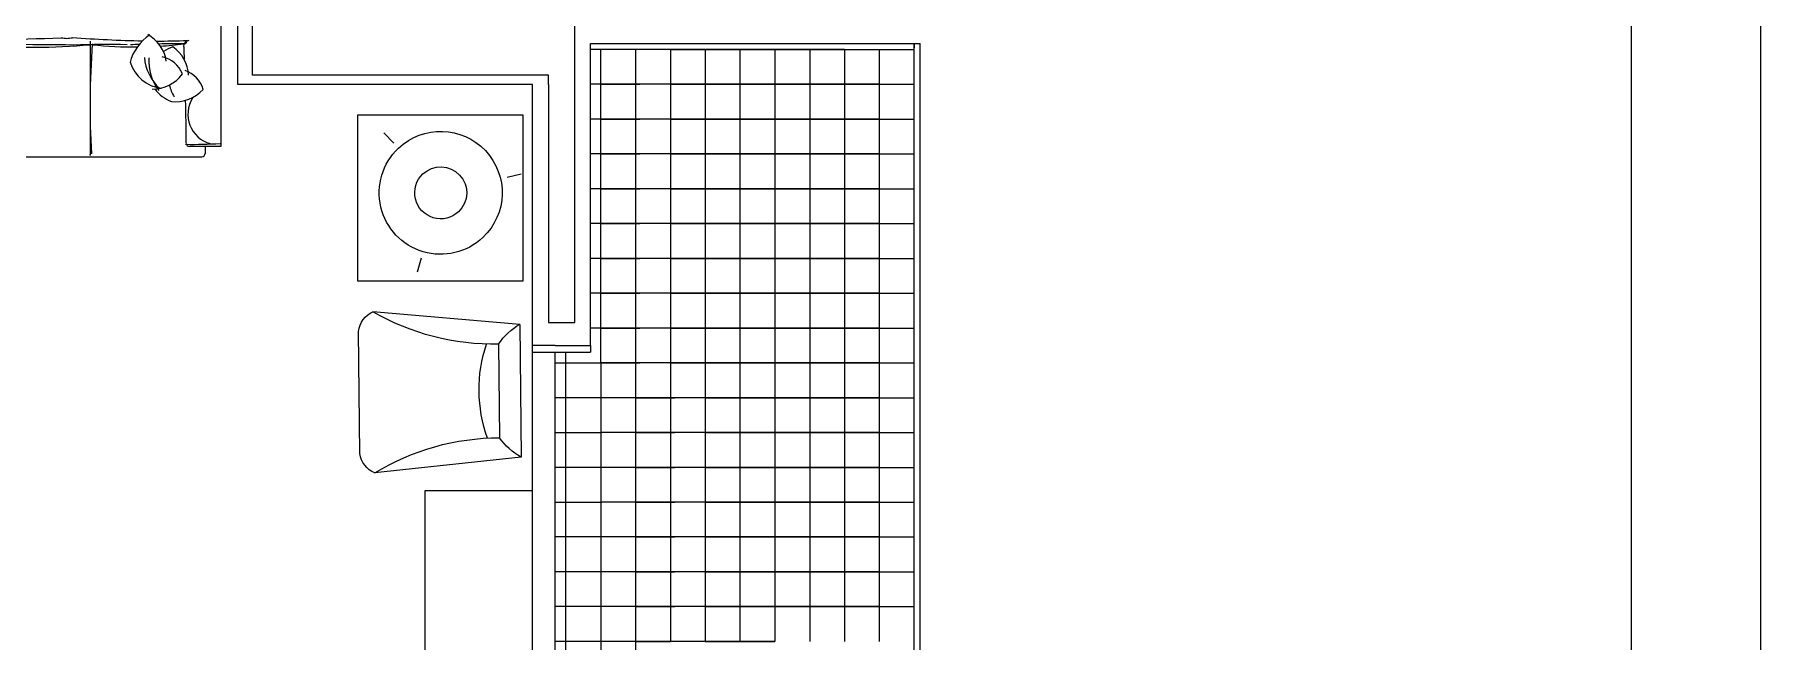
# Model space of a CAD drawing. Header units: millimetres. Extents: x 2377 to 4712, y -254 to 3188.
# Drawn here: x 4074.2 to 4200.6, y 1482.5 to 1527 of the extents above; entities that cross this region are included whole.
import ezdxf

# ---------------------------------------------------------------- set-up
doc = ezdxf.new("R2010")
doc.units = ezdxf.units.MM
doc.set_wipeout_variables(frame=1)
doc.layers.add('Mobiliario', color=254, linetype='Continuous')

# ---------------------------------------------------------------- blocks, each defined once
blk = doc.blocks.new('sl06-3')
blk.add_wipeout([(-1.097, 0), (-1.097, -0.785), (-1.004, -0.785), (-1.004, -0.826), (-0.998, -0.841), (-0.984, -0.846), (0.984, -0.846), (0.998, -0.841), (1.004, -0.826), (1.004, -0.785), (1.097, -0.785), (1.097, 0)])
for p, q in [((-1.097, 0), (0.187, 0)), ((-1.097, 0), (-1.097, -0.785)), ((1.097, 0), (0.187, 0)), ((1.097, 0), (1.097, -0.785)), ((-0.325, -0.163), (-0.325, -0.835)), ((0.325, -0.163), (0.325, -0.835)), ((-1.097, -0.785), (-0.911, -0.785)), ((-1.004, -0.785), (-1.004, -0.826)), ((1.097, -0.785), (0.911, -0.785)), ((1.004, -0.785), (1.004, -0.826)), ((-0.984, -0.846), (0.984, -0.846))]:
    blk.add_line(p, q)
for centre, radius, start, end in [((-0.911, -0.194), 0.0345, 350.3176, 84.0619), ((-0.69, -0.375), 0.216, 124.6365, 177.075), ((-0.734, 3.522), 3.685, 267.4551, 270.2867), ((-0.878, -0.16), 0.0199, 180, 270.2728), ((-3.416, -0.176), 2.538, 357.8878, 359.4607), ((-0.835, -7.469), 7.289, 89.1804, 90.3362), ((-0.582, 2.269), 2.466, 263.1189, 266.3413), ((-0.909, -0.461), 0.281, 57.5154, 70.1262), ((-0.561, -0.315), 0.216, 118.6365, 171.075), ((-0.832, -0.361), 0.281, 14.6616, 56.5316), ((-0.91, 27.813), 27.977, 270.565, 272.1795), ((-0.835, -7.469), 7.289, 87.8611, 88.2702), ((-0.582, 2.269), 2.466, 269.4986, 276.0002), ((-0.253, -43.628), 43.444, 89.3664, 90.3826), ((4.318, -0.535), 4.643, 175.6133, 183.6304), ((0.003, 3.161), 3.361, 264.4086, 275.4919), ((0.331, 1.193), 1.348, 262.4802, 263.9065), ((0.044, 1.193), 1.348, 276.0935, 277.5198), ((0.779, 7.538), 7.701, 265.8451, 268.9224), ((0.423, -7.178), 6.994, 89.0148, 91.5985), ((4.967, -0.535), 4.643, 175.6133, 183.6304), ((0.587, 2.191), 2.389, 264.0009, 270.3979), ((0.832, -0.361), 0.281, 123.4684, 165.3384), ((0.835, -7.469), 7.289, 91.7298, 92.1389), ((0.561, -0.315), 0.216, 8.925, 61.3635), ((0.734, 3.522), 3.685, 269.7133, 272.5449), ((0.835, -7.469), 7.289, 89.6638, 90.8196), ((0.587, 2.191), 2.389, 273.6594, 276.9846), ((0.909, -0.461), 0.281, 109.8738, 122.4846), ((0.69, -0.375), 0.216, 2.925, 55.3635), ((0.911, -0.194), 0.0345, 95.9381, 189.6824), ((3.416, -0.176), 2.538, 180.5393, 182.1122), ((0.878, -0.16), 0.0199, 269.7272, 0), ((-0.713, -0.421), 0.169, 102.9198, 157.8067), ((-0.775, -0.218), 0.226, 277.5785, 341.9977), ((-0.925, -0.236), 0.281, 313.1105, 354.9805), ((-0.952, -0.282), 0.281, 322.0792, 3.9492), ((0.775, -0.218), 0.226, 198.0023, 262.4215), ((0.925, -0.236), 0.281, 185.0195, 226.8895), ((0.952, -0.282), 0.281, 176.0508, 217.9208), ((0.713, -0.421), 0.169, 22.1933, 77.0802), ((-0.83, -0.496), 0.169, 108.9198, 163.8067), ((-0.691, -0.225), 0.222, 216.585, 270.1295), ((0.691, -0.225), 0.222, 269.8705, 323.415), ((0.83, -0.496), 0.169, 16.1933, 71.0802), ((-1.081, -0.596), 0.179, 285.638, 32.2993), ((-0.828, -0.299), 0.222, 222.585, 276.1295), ((-1.063, -0.35), 0.281, 329.6739, 345.032), ((-0.886, -0.309), 0.226, 291.1732, 322.6277), ((0.886, -0.309), 0.226, 217.3723, 248.8268), ((1.063, -0.35), 0.281, 194.968, 210.3261), ((0.828, -0.299), 0.222, 263.8705, 317.415), ((1.081, -0.596), 0.179, 147.7007, 254.362), ((6.398, -0.722), 7.289, 178.3493, 180.3362), ((-6.398, -0.722), 7.289, 359.6638, 1.6507), ((-0.927, 1.876), 2.649, 266.4089, 270.8584), ((-0.911, -0.765), 0.0199, 270, 0.2728), ((0.927, 1.876), 2.649, 269.1416, 273.5911), ((0.911, -0.765), 0.0199, 179.7272, 270), ((-0.984, -0.826), 0.0199, 180, 270), ((0.984, -0.826), 0.0199, 270, 0)]:
    blk.add_arc(centre, radius, start, end)
for p in [(-0.325, -0.835), (0.325, -0.835)]:
    blk.add_point(p)
blk = doc.blocks.new('sl06-1')
blk.add_wipeout([(0, -0.3127), (0, 0.3127), (0.6906, 0.3798), (0.7219, 0.361), (0.7398, 0.3422), (0.7501, 0.32), (0.7597, 0.2878), (0.7597, -0.2878), (0.7514, -0.3185), (0.7356, -0.3456), (0.7116, -0.3674), (0.6906, -0.3798)])
at = {"linetype": 'ByBlock'}
for p, q in [((0, 0.3127), (0.6906, 0.3798)), ((0, 0.3127), (0, -0.3127)), ((0.7597, -0.2878), (0.7597, 0.2878)), ((0.1001, 0.2206), (0.1001, -0.2206)), ((0, -0.3127), (0.6906, -0.3798))]:
    blk.add_line(p, q, dxfattribs=at)
for centre, radius, start, end in [((0.1135, 1.3453), 1.1248, 269.31846, 300.86708), ((0.6429, 0.2722), 0.1178, 7.61427, 66.12553), ((-0.1461, 0.0532), 0.2978, 34.19726, 60.60834), ((-0.4779, 0), 0.6726, 340.78387, 19.21613), ((-0.1461, -0.0532), 0.2978, 299.39166, 325.80274), ((0.1135, -1.3453), 1.1248, 59.13292, 90.68154), ((0.6429, -0.2722), 0.1178, 293.87447, 352.38573)]:
    blk.add_arc(centre, radius, start, end, dxfattribs=at)
blk = doc.blocks.new('sl06-0')
at = {"layer": 'Mobiliario'}
for p, q in [((-0.3003, 0.2806, -1.5792), (-0.3003, -0.3175, -1.5792)), ((0.2978, 0.2806, -1.5792), (-0.3003, 0.2806, -1.5792)), ((0.2978, -0.3175, -1.5792), (0.2978, 0.2806, -1.5792)), ((-0.3003, -0.3175, -1.5792), (0.2978, -0.3175, -1.5792))]:
    blk.add_line(p, q, dxfattribs=at)
at = {"layer": 'Mobiliario', "linetype": 'ByBlock'}
for p, q in [((-0.169, 0.179, -1.5792), (-0.2046, 0.2168, -1.5792)), ((0.2395, 0.0568, -1.5792), (0.29, 0.0688, -1.5792)), ((-0.0706, -0.2358, -1.5792), (-0.0854, -0.2856, -1.5792))]:
    blk.add_line(p, q, dxfattribs=at)
at = {"layer": 'Mobiliario', "linetype": 'ByBlock', "extrusion": (0, 0, -1)}
for major_axis, start_param, end_param in [((-0.1568, -0.1568), 1.599693, 4.741285), ((-0.1568, -0.1568), -1.5419, 1.599693), ((-0.0663, -0.0663), -1.5419, 1.599693), ((-0.0663, -0.0663), 1.599693, 4.741285)]:
    blk.add_ellipse((0, 0, -1.5792), major_axis=major_axis, ratio=1, start_param=start_param, end_param=end_param, dxfattribs=at)

msp = doc.modelspace()

# ---------------------------------------------------------------- linework, layer by layer
at = {"transparency": 33554687}
for p, q in [((4200.64, 1594.22), (4200.64, 1297.22)), ((4191.18, 1317.22), (4191.18, 1579.22)), ((4089.07, 1523.33), (4089.07, 1529.85)), ((4090.13, 1524), (4090.13, 1529.85)), ((4113.77, 1505.87), (4113.77, 1529.77)), ((4114.91, 1526.32), (4138.63, 1526.32)), ((4114.91, 1504.19), (4114.91, 1526.32)), ((4120.76, 1525.89), (4114.91, 1525.89)), ((4115.66, 1523.34), (4115.66, 1525.89)), ((4118.21, 1525.89), (4118.21, 1523.34)), ((4123.31, 1525.89), (4120.76, 1525.89)), ((4120.76, 1525.89), (4120.76, 1523.34)), ((4120.76, 1525.89), (4123.31, 1525.89)), ((4125.86, 1525.89), (4123.31, 1525.89)), ((4123.31, 1525.89), (4123.31, 1523.34)), ((4123.31, 1525.89), (4125.86, 1525.89)), ((4128.42, 1525.89), (4125.86, 1525.89)), ((4125.86, 1525.89), (4125.86, 1523.34)), ((4125.86, 1525.89), (4128.42, 1525.89)), ((4130.97, 1525.89), (4128.42, 1525.89)), ((4128.42, 1525.89), (4128.42, 1523.34)), ((4128.42, 1525.89), (4130.97, 1525.89)), ((4133.52, 1525.89), (4130.97, 1525.89)), ((4130.97, 1525.89), (4130.97, 1523.34)), ((4130.97, 1525.89), (4138.63, 1525.89)), ((4133.52, 1525.89), (4133.52, 1523.34)), ((4136.07, 1525.89), (4136.07, 1520.79)), ((4138.63, 1349.78), (4138.63, 1526.32)), ((4138.63, 1526.32), (4139.07, 1526.32)), ((4138.63, 1526.32), (4138.63, 1526.01)), ((4139.07, 1349.78), (4139.07, 1526.32)), ((4111.82, 1524), (4090.13, 1524)), ((4111.82, 1523.33), (4111.82, 1524)), ((4110.65, 1523.33), (4089.07, 1523.33)), ((4110.65, 1504.19), (4110.65, 1523.33)), ((4111.82, 1523.33), (4111.82, 1505.87)), ((4120.76, 1523.34), (4114.91, 1523.34)), ((4115.66, 1520.79), (4115.66, 1523.34)), ((4123.31, 1523.34), (4115.66, 1523.34)), ((4118.21, 1523.34), (4115.66, 1523.34)), ((4115.66, 1523.34), (4118.21, 1523.34)), ((4118.21, 1523.34), (4118.21, 1520.79)), ((4118.21, 1523.34), (4118.53, 1523.34)), ((4120.76, 1523.34), (4118.21, 1523.34)), ((4123.31, 1523.34), (4120.76, 1523.34)), ((4120.76, 1523.34), (4120.76, 1520.79)), ((4120.76, 1523.34), (4123.31, 1523.34)), ((4120.76, 1523.34), (4121.09, 1523.34)), ((4123.31, 1523.34), (4120.76, 1523.34)), ((4120.76, 1523.34), (4123.31, 1523.34)), ((4123.31, 1523.34), (4120.76, 1523.34)), ((4120.76, 1523.34), (4123.31, 1523.34)), ((4125.86, 1523.34), (4123.31, 1523.34)), ((4123.31, 1523.34), (4123.31, 1520.79)), ((4123.31, 1523.34), (4125.86, 1523.34)), ((4125.86, 1523.34), (4123.31, 1523.34)), ((4123.31, 1523.34), (4125.86, 1523.34)), ((4125.86, 1523.34), (4123.31, 1523.34)), ((4123.31, 1523.34), (4125.86, 1523.34)), ((4125.86, 1523.34), (4123.31, 1523.34)), ((4123.31, 1523.34), (4125.86, 1523.34)), ((4128.42, 1523.34), (4125.86, 1523.34)), ((4125.86, 1523.34), (4125.86, 1520.79)), ((4125.86, 1523.34), (4128.42, 1523.34)), ((4128.42, 1523.34), (4125.86, 1523.34)), ((4125.86, 1523.34), (4128.42, 1523.34)), ((4128.42, 1523.34), (4125.86, 1523.34)), ((4125.86, 1523.34), (4128.42, 1523.34)), ((4128.42, 1523.34), (4125.86, 1523.34)), ((4125.86, 1523.34), (4128.42, 1523.34)), ((4130.97, 1523.34), (4128.42, 1523.34)), ((4128.42, 1523.34), (4128.42, 1520.79)), ((4128.42, 1523.34), (4130.97, 1523.34)), ((4130.97, 1523.34), (4128.42, 1523.34)), ((4128.42, 1523.34), (4130.97, 1523.34)), ((4130.97, 1523.34), (4128.42, 1523.34)), ((4128.42, 1523.34), (4130.97, 1523.34)), ((4130.97, 1523.34), (4128.42, 1523.34)), ((4128.42, 1523.34), (4130.97, 1523.34)), ((4133.52, 1523.34), (4130.97, 1523.34)), ((4130.97, 1523.34), (4130.97, 1520.79)), ((4130.97, 1523.34), (4138.63, 1523.34)), ((4133.52, 1523.34), (4130.97, 1523.34)), ((4130.97, 1523.34), (4133.52, 1523.34)), ((4133.52, 1523.34), (4130.97, 1523.34)), ((4130.97, 1523.34), (4136.07, 1523.34)), ((4133.52, 1523.34), (4130.97, 1523.34)), ((4130.97, 1523.34), (4136.07, 1523.34)), ((4133.52, 1523.34), (4133.52, 1520.79)), ((4136.07, 1523.34), (4133.52, 1523.34)), ((4133.52, 1523.34), (4138.63, 1523.34)), ((4136.07, 1523.34), (4136.07, 1518.24)), ((4120.76, 1520.79), (4114.91, 1520.79)), ((4115.66, 1518.24), (4115.66, 1520.79)), ((4123.31, 1520.79), (4115.66, 1520.79)), ((4118.21, 1520.79), (4115.66, 1520.79)), ((4115.66, 1520.79), (4118.21, 1520.79)), ((4118.21, 1520.79), (4118.21, 1518.24)), ((4118.21, 1520.79), (4118.53, 1520.79)), ((4120.76, 1520.79), (4118.21, 1520.79)), ((4123.31, 1520.79), (4120.76, 1520.79)), ((4120.76, 1520.79), (4120.76, 1518.24)), ((4120.76, 1520.79), (4123.31, 1520.79)), ((4120.76, 1520.79), (4121.09, 1520.79)), ((4123.31, 1520.79), (4120.76, 1520.79)), ((4120.76, 1520.79), (4123.31, 1520.79)), ((4123.31, 1520.79), (4120.76, 1520.79)), ((4120.76, 1520.79), (4123.31, 1520.79)), ((4125.86, 1520.79), (4123.31, 1520.79)), ((4123.31, 1520.79), (4123.31, 1518.24)), ((4123.31, 1520.79), (4125.86, 1520.79)), ((4125.86, 1520.79), (4123.31, 1520.79)), ((4123.31, 1520.79), (4125.86, 1520.79)), ((4125.86, 1520.79), (4123.31, 1520.79)), ((4123.31, 1520.79), (4125.86, 1520.79)), ((4125.86, 1520.79), (4123.31, 1520.79)), ((4123.31, 1520.79), (4125.86, 1520.79)), ((4128.42, 1520.79), (4125.86, 1520.79)), ((4125.86, 1520.79), (4125.86, 1518.24)), ((4125.86, 1520.79), (4128.42, 1520.79)), ((4128.42, 1520.79), (4125.86, 1520.79)), ((4125.86, 1520.79), (4128.42, 1520.79)), ((4128.42, 1520.79), (4125.86, 1520.79)), ((4125.86, 1520.79), (4128.42, 1520.79)), ((4128.42, 1520.79), (4125.86, 1520.79)), ((4125.86, 1520.79), (4128.42, 1520.79)), ((4130.97, 1520.79), (4128.42, 1520.79)), ((4128.42, 1520.79), (4128.42, 1518.24)), ((4128.42, 1520.79), (4130.97, 1520.79)), ((4130.97, 1520.79), (4128.42, 1520.79)), ((4128.42, 1520.79), (4130.97, 1520.79)), ((4130.97, 1520.79), (4128.42, 1520.79)), ((4128.42, 1520.79), (4130.97, 1520.79)), ((4130.97, 1520.79), (4128.42, 1520.79)), ((4128.42, 1520.79), (4130.97, 1520.79)), ((4133.52, 1520.79), (4130.97, 1520.79)), ((4130.97, 1520.79), (4130.97, 1518.24)), ((4130.97, 1520.79), (4138.63, 1520.79)), ((4133.52, 1520.79), (4130.97, 1520.79)), ((4130.97, 1520.79), (4133.52, 1520.79)), ((4133.52, 1520.79), (4130.97, 1520.79)), ((4130.97, 1520.79), (4136.07, 1520.79)), ((4133.52, 1520.79), (4130.97, 1520.79)), ((4130.97, 1520.79), (4136.07, 1520.79)), ((4133.52, 1520.79), (4133.52, 1518.24)), ((4136.07, 1520.79), (4133.52, 1520.79)), ((4133.52, 1520.79), (4138.63, 1520.79)), ((4136.07, 1520.79), (4136.07, 1515.68)), ((4120.76, 1518.24), (4114.91, 1518.24)), ((4115.66, 1515.68), (4115.66, 1518.24)), ((4123.31, 1518.24), (4115.66, 1518.24)), ((4118.21, 1518.24), (4115.66, 1518.24)), ((4115.66, 1518.24), (4118.21, 1518.24)), ((4118.21, 1518.24), (4118.21, 1515.68)), ((4118.21, 1518.24), (4118.53, 1518.24)), ((4120.76, 1518.24), (4118.21, 1518.24)), ((4123.31, 1518.24), (4120.76, 1518.24)), ((4120.76, 1518.24), (4120.76, 1515.68)), ((4120.76, 1518.24), (4123.31, 1518.24)), ((4120.76, 1518.24), (4121.09, 1518.24)), ((4123.31, 1518.24), (4120.76, 1518.24)), ((4120.76, 1518.24), (4123.31, 1518.24)), ((4123.31, 1518.24), (4120.76, 1518.24)), ((4120.76, 1518.24), (4123.31, 1518.24)), ((4125.86, 1518.24), (4123.31, 1518.24)), ((4123.31, 1518.24), (4123.31, 1515.68)), ((4123.31, 1518.24), (4125.86, 1518.24)), ((4125.86, 1518.24), (4123.31, 1518.24)), ((4123.31, 1518.24), (4125.86, 1518.24)), ((4125.86, 1518.24), (4123.31, 1518.24)), ((4123.31, 1518.24), (4125.86, 1518.24)), ((4125.86, 1518.24), (4123.31, 1518.24)), ((4123.31, 1518.24), (4125.86, 1518.24)), ((4128.42, 1518.24), (4125.86, 1518.24)), ((4125.86, 1518.24), (4125.86, 1515.68)), ((4125.86, 1518.24), (4128.42, 1518.24)), ((4128.42, 1518.24), (4125.86, 1518.24)), ((4125.86, 1518.24), (4128.42, 1518.24)), ((4128.42, 1518.24), (4125.86, 1518.24)), ((4125.86, 1518.24), (4128.42, 1518.24)), ((4128.42, 1518.24), (4125.86, 1518.24)), ((4125.86, 1518.24), (4128.42, 1518.24)), ((4130.97, 1518.24), (4128.42, 1518.24)), ((4128.42, 1518.24), (4128.42, 1515.68)), ((4128.42, 1518.24), (4130.97, 1518.24)), ((4130.97, 1518.24), (4128.42, 1518.24)), ((4128.42, 1518.24), (4130.97, 1518.24)), ((4130.97, 1518.24), (4128.42, 1518.24)), ((4128.42, 1518.24), (4130.97, 1518.24)), ((4130.97, 1518.24), (4128.42, 1518.24)), ((4128.42, 1518.24), (4130.97, 1518.24)), ((4133.52, 1518.24), (4130.97, 1518.24)), ((4130.97, 1518.24), (4130.97, 1515.68)), ((4130.97, 1518.24), (4138.63, 1518.24)), ((4133.52, 1518.24), (4130.97, 1518.24)), ((4130.97, 1518.24), (4133.52, 1518.24)), ((4133.52, 1518.24), (4130.97, 1518.24)), ((4130.97, 1518.24), (4136.07, 1518.24)), ((4133.52, 1518.24), (4130.97, 1518.24)), ((4130.97, 1518.24), (4136.07, 1518.24)), ((4133.52, 1518.24), (4133.52, 1515.68)), ((4136.07, 1518.24), (4133.52, 1518.24)), ((4133.52, 1518.24), (4138.63, 1518.24)), ((4136.07, 1518.24), (4136.07, 1513.13)), ((4120.76, 1515.68), (4114.91, 1515.68)), ((4115.66, 1513.13), (4115.66, 1515.68)), ((4123.31, 1515.68), (4115.66, 1515.68)), ((4118.21, 1515.68), (4115.66, 1515.68)), ((4115.66, 1515.68), (4118.21, 1515.68)), ((4118.21, 1515.68), (4118.21, 1513.13)), ((4118.21, 1515.68), (4118.53, 1515.68)), ((4120.76, 1515.68), (4118.21, 1515.68)), ((4123.31, 1515.68), (4120.76, 1515.68)), ((4120.76, 1515.68), (4120.76, 1513.13)), ((4120.76, 1515.68), (4123.31, 1515.68)), ((4120.76, 1515.68), (4121.09, 1515.68)), ((4123.31, 1515.68), (4120.76, 1515.68)), ((4120.76, 1515.68), (4123.31, 1515.68)), ((4123.31, 1515.68), (4120.76, 1515.68)), ((4120.76, 1515.68), (4123.31, 1515.68)), ((4125.86, 1515.68), (4123.31, 1515.68)), ((4123.31, 1515.68), (4123.31, 1513.13)), ((4123.31, 1515.68), (4125.86, 1515.68)), ((4125.86, 1515.68), (4123.31, 1515.68)), ((4123.31, 1515.68), (4125.86, 1515.68)), ((4125.86, 1515.68), (4123.31, 1515.68)), ((4123.31, 1515.68), (4125.86, 1515.68)), ((4125.86, 1515.68), (4123.31, 1515.68)), ((4123.31, 1515.68), (4125.86, 1515.68)), ((4128.42, 1515.68), (4125.86, 1515.68)), ((4125.86, 1515.68), (4125.86, 1513.13)), ((4125.86, 1515.68), (4128.42, 1515.68)), ((4128.42, 1515.68), (4125.86, 1515.68)), ((4125.86, 1515.68), (4128.42, 1515.68)), ((4128.42, 1515.68), (4125.86, 1515.68)), ((4125.86, 1515.68), (4128.42, 1515.68)), ((4128.42, 1515.68), (4125.86, 1515.68)), ((4125.86, 1515.68), (4128.42, 1515.68)), ((4130.97, 1515.68), (4128.42, 1515.68)), ((4128.42, 1515.68), (4128.42, 1513.13)), ((4128.42, 1515.68), (4130.97, 1515.68)), ((4130.97, 1515.68), (4128.42, 1515.68)), ((4128.42, 1515.68), (4130.97, 1515.68)), ((4130.97, 1515.68), (4128.42, 1515.68)), ((4128.42, 1515.68), (4130.97, 1515.68)), ((4130.97, 1515.68), (4128.42, 1515.68)), ((4128.42, 1515.68), (4130.97, 1515.68)), ((4133.52, 1515.68), (4130.97, 1515.68)), ((4130.97, 1515.68), (4130.97, 1513.13)), ((4130.97, 1515.68), (4138.63, 1515.68)), ((4133.52, 1515.68), (4130.97, 1515.68)), ((4130.97, 1515.68), (4133.52, 1515.68)), ((4133.52, 1515.68), (4130.97, 1515.68)), ((4130.97, 1515.68), (4136.07, 1515.68)), ((4133.52, 1515.68), (4130.97, 1515.68)), ((4130.97, 1515.68), (4136.07, 1515.68)), ((4133.52, 1515.68), (4133.52, 1513.13)), ((4136.07, 1515.68), (4133.52, 1515.68)), ((4133.52, 1515.68), (4138.63, 1515.68)), ((4136.07, 1515.68), (4136.07, 1510.58)), ((4120.76, 1513.13), (4114.91, 1513.13)), ((4115.66, 1510.58), (4115.66, 1513.13)), ((4123.31, 1513.13), (4115.66, 1513.13)), ((4118.21, 1513.13), (4115.66, 1513.13)), ((4115.66, 1513.13), (4118.21, 1513.13)), ((4118.21, 1513.13), (4118.21, 1510.58)), ((4118.21, 1513.13), (4118.53, 1513.13)), ((4120.76, 1513.13), (4118.21, 1513.13)), ((4123.31, 1513.13), (4120.76, 1513.13)), ((4120.76, 1513.13), (4120.76, 1510.58)), ((4120.76, 1513.13), (4123.31, 1513.13)), ((4120.76, 1513.13), (4121.09, 1513.13)), ((4123.31, 1513.13), (4120.76, 1513.13)), ((4120.76, 1513.13), (4123.31, 1513.13)), ((4123.31, 1513.13), (4120.76, 1513.13)), ((4120.76, 1513.13), (4123.31, 1513.13)), ((4125.86, 1513.13), (4123.31, 1513.13)), ((4123.31, 1513.13), (4123.31, 1510.58)), ((4123.31, 1513.13), (4125.86, 1513.13)), ((4125.86, 1513.13), (4123.31, 1513.13)), ((4123.31, 1513.13), (4125.86, 1513.13)), ((4125.86, 1513.13), (4123.31, 1513.13)), ((4123.31, 1513.13), (4125.86, 1513.13)), ((4125.86, 1513.13), (4123.31, 1513.13)), ((4123.31, 1513.13), (4125.86, 1513.13)), ((4128.42, 1513.13), (4125.86, 1513.13)), ((4125.86, 1513.13), (4125.86, 1510.58)), ((4125.86, 1513.13), (4128.42, 1513.13)), ((4128.42, 1513.13), (4125.86, 1513.13)), ((4125.86, 1513.13), (4128.42, 1513.13)), ((4128.42, 1513.13), (4125.86, 1513.13)), ((4125.86, 1513.13), (4128.42, 1513.13)), ((4128.42, 1513.13), (4125.86, 1513.13)), ((4125.86, 1513.13), (4128.42, 1513.13)), ((4130.97, 1513.13), (4128.42, 1513.13)), ((4128.42, 1513.13), (4128.42, 1510.58)), ((4128.42, 1513.13), (4130.97, 1513.13)), ((4130.97, 1513.13), (4128.42, 1513.13)), ((4128.42, 1513.13), (4130.97, 1513.13)), ((4130.97, 1513.13), (4128.42, 1513.13)), ((4128.42, 1513.13), (4130.97, 1513.13)), ((4130.97, 1513.13), (4128.42, 1513.13)), ((4128.42, 1513.13), (4130.97, 1513.13)), ((4133.52, 1513.13), (4130.97, 1513.13)), ((4130.97, 1513.13), (4130.97, 1510.58)), ((4130.97, 1513.13), (4138.63, 1513.13)), ((4133.52, 1513.13), (4130.97, 1513.13)), ((4130.97, 1513.13), (4133.52, 1513.13)), ((4133.52, 1513.13), (4130.97, 1513.13)), ((4130.97, 1513.13), (4136.07, 1513.13)), ((4133.52, 1513.13), (4130.97, 1513.13)), ((4130.97, 1513.13), (4136.07, 1513.13)), ((4133.52, 1513.13), (4133.52, 1510.58)), ((4136.07, 1513.13), (4133.52, 1513.13)), ((4133.52, 1513.13), (4138.63, 1513.13)), ((4136.07, 1513.13), (4136.07, 1508.03)), ((4120.76, 1510.58), (4114.91, 1510.58)), ((4115.66, 1508.03), (4115.66, 1510.58)), ((4123.31, 1510.58), (4115.66, 1510.58)), ((4118.21, 1510.58), (4115.66, 1510.58)), ((4115.66, 1510.58), (4118.21, 1510.58)), ((4118.21, 1510.58), (4118.21, 1508.03)), ((4118.21, 1510.58), (4118.53, 1510.58)), ((4120.76, 1510.58), (4118.21, 1510.58)), ((4123.31, 1510.58), (4120.76, 1510.58)), ((4120.76, 1510.58), (4120.76, 1508.03)), ((4120.76, 1510.58), (4123.31, 1510.58)), ((4120.76, 1510.58), (4121.09, 1510.58)), ((4123.31, 1510.58), (4120.76, 1510.58)), ((4120.76, 1510.58), (4123.31, 1510.58)), ((4123.31, 1510.58), (4120.76, 1510.58)), ((4120.76, 1510.58), (4123.31, 1510.58)), ((4125.86, 1510.58), (4123.31, 1510.58)), ((4123.31, 1510.58), (4123.31, 1508.03)), ((4123.31, 1510.58), (4125.86, 1510.58)), ((4125.86, 1510.58), (4123.31, 1510.58)), ((4123.31, 1510.58), (4125.86, 1510.58)), ((4125.86, 1510.58), (4123.31, 1510.58)), ((4123.31, 1510.58), (4125.86, 1510.58)), ((4125.86, 1510.58), (4123.31, 1510.58)), ((4123.31, 1510.58), (4125.86, 1510.58)), ((4128.42, 1510.58), (4125.86, 1510.58)), ((4125.86, 1510.58), (4125.86, 1508.03)), ((4125.86, 1510.58), (4128.42, 1510.58)), ((4128.42, 1510.58), (4125.86, 1510.58)), ((4125.86, 1510.58), (4128.42, 1510.58)), ((4128.42, 1510.58), (4125.86, 1510.58)), ((4125.86, 1510.58), (4128.42, 1510.58)), ((4128.42, 1510.58), (4125.86, 1510.58)), ((4125.86, 1510.58), (4128.42, 1510.58)), ((4130.97, 1510.58), (4128.42, 1510.58)), ((4128.42, 1510.58), (4128.42, 1508.03)), ((4128.42, 1510.58), (4130.97, 1510.58)), ((4130.97, 1510.58), (4128.42, 1510.58)), ((4128.42, 1510.58), (4130.97, 1510.58)), ((4130.97, 1510.58), (4128.42, 1510.58)), ((4128.42, 1510.58), (4130.97, 1510.58)), ((4130.97, 1510.58), (4128.42, 1510.58)), ((4128.42, 1510.58), (4130.97, 1510.58)), ((4133.52, 1510.58), (4130.97, 1510.58)), ((4130.97, 1510.58), (4130.97, 1508.03)), ((4130.97, 1510.58), (4138.63, 1510.58)), ((4133.52, 1510.58), (4130.97, 1510.58)), ((4130.97, 1510.58), (4133.52, 1510.58)), ((4133.52, 1510.58), (4130.97, 1510.58)), ((4130.97, 1510.58), (4136.07, 1510.58)), ((4133.52, 1510.58), (4130.97, 1510.58)), ((4130.97, 1510.58), (4136.07, 1510.58)), ((4133.52, 1510.58), (4133.52, 1508.03)), ((4136.07, 1510.58), (4133.52, 1510.58)), ((4133.52, 1510.58), (4138.63, 1510.58)), ((4136.07, 1510.58), (4136.07, 1505.47)), ((4120.76, 1508.03), (4114.91, 1508.03)), ((4115.66, 1505.47), (4115.66, 1508.03)), ((4123.31, 1508.03), (4115.66, 1508.03)), ((4118.21, 1508.03), (4115.66, 1508.03)), ((4115.66, 1508.03), (4118.21, 1508.03)), ((4118.21, 1508.03), (4118.21, 1505.47)), ((4118.21, 1508.03), (4118.53, 1508.03)), ((4120.76, 1508.03), (4118.21, 1508.03)), ((4123.31, 1508.03), (4120.76, 1508.03)), ((4120.76, 1508.03), (4120.76, 1505.47)), ((4120.76, 1508.03), (4123.31, 1508.03)), ((4120.76, 1508.03), (4121.09, 1508.03)), ((4123.31, 1508.03), (4120.76, 1508.03)), ((4120.76, 1508.03), (4123.31, 1508.03)), ((4123.31, 1508.03), (4120.76, 1508.03)), ((4120.76, 1508.03), (4123.31, 1508.03)), ((4125.86, 1508.03), (4123.31, 1508.03)), ((4123.31, 1508.03), (4123.31, 1505.47)), ((4123.31, 1508.03), (4125.86, 1508.03)), ((4125.86, 1508.03), (4123.31, 1508.03)), ((4123.31, 1508.03), (4125.86, 1508.03)), ((4125.86, 1508.03), (4123.31, 1508.03)), ((4123.31, 1508.03), (4125.86, 1508.03)), ((4125.86, 1508.03), (4123.31, 1508.03)), ((4123.31, 1508.03), (4125.86, 1508.03)), ((4128.42, 1508.03), (4125.86, 1508.03)), ((4125.86, 1508.03), (4125.86, 1505.47)), ((4125.86, 1508.03), (4128.42, 1508.03)), ((4128.42, 1508.03), (4125.86, 1508.03)), ((4125.86, 1508.03), (4128.42, 1508.03)), ((4128.42, 1508.03), (4125.86, 1508.03)), ((4125.86, 1508.03), (4128.42, 1508.03)), ((4128.42, 1508.03), (4125.86, 1508.03)), ((4125.86, 1508.03), (4128.42, 1508.03)), ((4130.97, 1508.03), (4128.42, 1508.03)), ((4128.42, 1508.03), (4128.42, 1505.47)), ((4128.42, 1508.03), (4130.97, 1508.03)), ((4130.97, 1508.03), (4128.42, 1508.03)), ((4128.42, 1508.03), (4130.97, 1508.03)), ((4130.97, 1508.03), (4128.42, 1508.03)), ((4128.42, 1508.03), (4130.97, 1508.03)), ((4130.97, 1508.03), (4128.42, 1508.03)), ((4128.42, 1508.03), (4130.97, 1508.03)), ((4133.52, 1508.03), (4130.97, 1508.03)), ((4130.97, 1508.03), (4130.97, 1505.47)), ((4130.97, 1508.03), (4138.63, 1508.03)), ((4133.52, 1508.03), (4130.97, 1508.03)), ((4130.97, 1508.03), (4133.52, 1508.03)), ((4133.52, 1508.03), (4130.97, 1508.03)), ((4130.97, 1508.03), (4136.07, 1508.03)), ((4133.52, 1508.03), (4130.97, 1508.03)), ((4130.97, 1508.03), (4136.07, 1508.03)), ((4133.52, 1508.03), (4133.52, 1505.47)), ((4136.07, 1508.03), (4133.52, 1508.03)), ((4133.52, 1508.03), (4138.63, 1508.03)), ((4136.07, 1508.03), (4136.07, 1502.92)), ((4111.82, 1505.87), (4113.77, 1505.87)), ((4120.76, 1505.47), (4114.91, 1505.47)), ((4115.66, 1502.92), (4115.66, 1505.47)), ((4123.31, 1505.47), (4115.66, 1505.47)), ((4118.21, 1505.47), (4115.66, 1505.47)), ((4115.66, 1505.47), (4118.21, 1505.47)), ((4118.21, 1505.47), (4118.21, 1502.92)), ((4118.21, 1505.47), (4118.53, 1505.47)), ((4120.76, 1505.47), (4118.21, 1505.47)), ((4123.31, 1505.47), (4120.76, 1505.47)), ((4120.76, 1505.47), (4120.76, 1502.92)), ((4120.76, 1505.47), (4123.31, 1505.47)), ((4120.76, 1505.47), (4121.09, 1505.47)), ((4123.31, 1505.47), (4120.76, 1505.47)), ((4120.76, 1505.47), (4123.31, 1505.47)), ((4123.31, 1505.47), (4120.76, 1505.47)), ((4120.76, 1505.47), (4123.31, 1505.47)), ((4125.86, 1505.47), (4123.31, 1505.47)), ((4123.31, 1505.47), (4123.31, 1502.92)), ((4123.31, 1505.47), (4125.86, 1505.47)), ((4125.86, 1505.47), (4123.31, 1505.47)), ((4123.31, 1505.47), (4125.86, 1505.47)), ((4125.86, 1505.47), (4123.31, 1505.47)), ((4123.31, 1505.47), (4125.86, 1505.47)), ((4125.86, 1505.47), (4123.31, 1505.47)), ((4123.31, 1505.47), (4125.86, 1505.47)), ((4128.42, 1505.47), (4125.86, 1505.47)), ((4125.86, 1505.47), (4125.86, 1502.92)), ((4125.86, 1505.47), (4128.42, 1505.47)), ((4128.42, 1505.47), (4125.86, 1505.47)), ((4125.86, 1505.47), (4128.42, 1505.47)), ((4128.42, 1505.47), (4125.86, 1505.47)), ((4125.86, 1505.47), (4128.42, 1505.47)), ((4128.42, 1505.47), (4125.86, 1505.47)), ((4125.86, 1505.47), (4128.42, 1505.47)), ((4130.97, 1505.47), (4128.42, 1505.47)), ((4128.42, 1505.47), (4128.42, 1502.92)), ((4128.42, 1505.47), (4130.97, 1505.47)), ((4130.97, 1505.47), (4128.42, 1505.47)), ((4128.42, 1505.47), (4130.97, 1505.47)), ((4130.97, 1505.47), (4128.42, 1505.47)), ((4128.42, 1505.47), (4130.97, 1505.47)), ((4130.97, 1505.47), (4128.42, 1505.47)), ((4128.42, 1505.47), (4130.97, 1505.47)), ((4133.52, 1505.47), (4130.97, 1505.47)), ((4130.97, 1505.47), (4130.97, 1502.92)), ((4130.97, 1505.47), (4138.63, 1505.47)), ((4133.52, 1505.47), (4130.97, 1505.47)), ((4130.97, 1505.47), (4133.52, 1505.47)), ((4133.52, 1505.47), (4130.97, 1505.47)), ((4130.97, 1505.47), (4136.07, 1505.47)), ((4133.52, 1505.47), (4130.97, 1505.47)), ((4130.97, 1505.47), (4136.07, 1505.47)), ((4133.52, 1505.47), (4133.52, 1502.92)), ((4136.07, 1505.47), (4133.52, 1505.47)), ((4133.52, 1505.47), (4138.63, 1505.47)), ((4136.07, 1505.47), (4136.07, 1500.37)), ((4112.32, 1504.19), (4110.65, 1504.19)), ((4110.65, 1503.71), (4110.65, 1504.19)), ((4112.32, 1504.19), (4114.91, 1504.19)), ((4114.91, 1504.19), (4114.91, 1503.71)), ((4110.65, 1439.9), (4110.65, 1503.71)), ((4110.65, 1503.71), (4112.32, 1503.71)), ((4112.32, 1439.9), (4112.32, 1503.71)), ((4112.32, 1503.71), (4114.91, 1503.71)), ((4112.32, 1503.71), (4114.91, 1503.71)), ((4112.32, 1502.92), (4115.66, 1502.92)), ((4113.1, 1500.37), (4113.1, 1503.71)), ((4115.66, 1502.92), (4115.66, 1426.35)), ((4123.31, 1502.92), (4115.66, 1502.92)), ((4118.21, 1502.92), (4115.66, 1502.92)), ((4115.66, 1502.92), (4118.21, 1502.92)), ((4118.21, 1502.92), (4118.21, 1439.11)), ((4118.21, 1502.92), (4118.53, 1502.92)), ((4120.76, 1502.92), (4118.21, 1502.92)), ((4120.76, 1502.92), (4121.09, 1502.92)), ((4120.76, 1502.92), (4120.76, 1500.37)), ((4123.31, 1502.92), (4120.76, 1502.92)), ((4120.76, 1502.92), (4123.31, 1502.92)), ((4123.31, 1502.92), (4120.76, 1502.92)), ((4120.76, 1502.92), (4123.31, 1502.92)), ((4125.86, 1502.92), (4123.31, 1502.92)), ((4123.31, 1502.92), (4123.31, 1500.37)), ((4123.31, 1502.92), (4125.86, 1502.92)), ((4125.86, 1502.92), (4123.31, 1502.92)), ((4123.31, 1502.92), (4125.86, 1502.92)), ((4125.86, 1502.92), (4123.31, 1502.92)), ((4123.31, 1502.92), (4125.86, 1502.92)), ((4128.42, 1502.92), (4125.86, 1502.92)), ((4125.86, 1502.92), (4125.86, 1500.37)), ((4125.86, 1502.92), (4128.42, 1502.92)), ((4128.42, 1502.92), (4125.86, 1502.92)), ((4125.86, 1502.92), (4128.42, 1502.92)), ((4128.42, 1502.92), (4125.86, 1502.92)), ((4125.86, 1502.92), (4128.42, 1502.92)), ((4130.97, 1502.92), (4128.42, 1502.92)), ((4128.42, 1502.92), (4128.42, 1500.37)), ((4128.42, 1502.92), (4130.97, 1502.92)), ((4130.97, 1502.92), (4128.42, 1502.92)), ((4128.42, 1502.92), (4130.97, 1502.92)), ((4130.97, 1502.92), (4128.42, 1502.92)), ((4128.42, 1502.92), (4130.97, 1502.92)), ((4133.52, 1502.92), (4130.97, 1502.92)), ((4130.97, 1502.92), (4130.97, 1500.37)), ((4130.97, 1502.92), (4133.52, 1502.92)), ((4133.52, 1502.92), (4130.97, 1502.92)), ((4130.97, 1502.92), (4136.07, 1502.92)), ((4133.52, 1502.92), (4130.97, 1502.92)), ((4130.97, 1502.92), (4136.07, 1502.92)), ((4136.07, 1502.92), (4133.52, 1502.92)), ((4133.52, 1502.92), (4133.52, 1500.37)), ((4133.52, 1502.92), (4138.63, 1502.92)), ((4115.66, 1500.37), (4112.32, 1500.37)), ((4113.1, 1497.82), (4113.1, 1500.37)), ((4123.31, 1500.37), (4115.66, 1500.37)), ((4118.21, 1500.37), (4115.66, 1500.37)), ((4120.76, 1500.37), (4118.21, 1500.37)), ((4118.21, 1500.37), (4120.76, 1500.37)), ((4120.76, 1500.37), (4121.09, 1500.37)), ((4120.76, 1500.37), (4120.76, 1497.82)), ((4123.31, 1500.37), (4120.76, 1500.37)), ((4125.86, 1500.37), (4123.31, 1500.37)), ((4123.31, 1500.37), (4123.31, 1497.82)), ((4123.31, 1500.37), (4125.86, 1500.37)), ((4125.86, 1500.37), (4123.31, 1500.37)), ((4123.31, 1500.37), (4125.86, 1500.37)), ((4128.42, 1500.37), (4125.86, 1500.37)), ((4125.86, 1500.37), (4125.86, 1497.82)), ((4125.86, 1500.37), (4128.42, 1500.37)), ((4128.42, 1500.37), (4125.86, 1500.37)), ((4125.86, 1500.37), (4128.42, 1500.37)), ((4130.97, 1500.37), (4128.42, 1500.37)), ((4128.42, 1500.37), (4128.42, 1497.82)), ((4128.42, 1500.37), (4130.97, 1500.37)), ((4130.97, 1500.37), (4128.42, 1500.37)), ((4128.42, 1500.37), (4130.97, 1500.37)), ((4133.52, 1500.37), (4130.97, 1500.37)), ((4130.97, 1500.37), (4130.97, 1497.82)), ((4130.97, 1500.37), (4133.52, 1500.37)), ((4133.52, 1500.37), (4130.97, 1500.37)), ((4130.97, 1500.37), (4133.52, 1500.37)), ((4136.07, 1500.37), (4133.52, 1500.37)), ((4133.52, 1500.37), (4133.52, 1497.82)), ((4133.52, 1500.37), (4138.63, 1500.37)), ((4136.07, 1500.37), (4133.52, 1500.37)), ((4133.52, 1500.37), (4138.63, 1500.37)), ((4136.07, 1500.37), (4136.07, 1497.82)), ((4112.32, 1497.82), (4115.66, 1497.82)), ((4113.1, 1495.26), (4113.1, 1497.82)), ((4123.31, 1497.82), (4115.66, 1497.82)), ((4123.31, 1497.82), (4115.66, 1497.82)), ((4118.21, 1497.82), (4115.66, 1497.82)), ((4120.76, 1497.82), (4118.21, 1497.82)), ((4118.21, 1497.82), (4120.76, 1497.82)), ((4120.76, 1497.82), (4121.09, 1497.82)), ((4120.76, 1497.82), (4120.76, 1495.26)), ((4120.76, 1497.82), (4121.09, 1497.82)), ((4123.31, 1497.82), (4120.76, 1497.82)), ((4125.86, 1497.82), (4123.31, 1497.82)), ((4123.31, 1497.82), (4123.31, 1495.26)), ((4123.31, 1497.82), (4125.86, 1497.82)), ((4125.86, 1497.82), (4123.31, 1497.82)), ((4123.31, 1497.82), (4125.86, 1497.82)), ((4125.86, 1497.82), (4123.31, 1497.82)), ((4123.31, 1497.82), (4125.86, 1497.82)), ((4128.42, 1497.82), (4125.86, 1497.82)), ((4125.86, 1497.82), (4125.86, 1495.26)), ((4125.86, 1497.82), (4128.42, 1497.82)), ((4128.42, 1497.82), (4125.86, 1497.82)), ((4125.86, 1497.82), (4128.42, 1497.82)), ((4128.42, 1497.82), (4125.86, 1497.82)), ((4125.86, 1497.82), (4128.42, 1497.82)), ((4130.97, 1497.82), (4128.42, 1497.82)), ((4128.42, 1497.82), (4128.42, 1495.26)), ((4128.42, 1497.82), (4130.97, 1497.82)), ((4130.97, 1497.82), (4128.42, 1497.82)), ((4128.42, 1497.82), (4130.97, 1497.82)), ((4130.97, 1497.82), (4128.42, 1497.82)), ((4128.42, 1497.82), (4130.97, 1497.82)), ((4133.52, 1497.82), (4130.97, 1497.82)), ((4130.97, 1497.82), (4130.97, 1495.26)), ((4130.97, 1497.82), (4133.52, 1497.82)), ((4133.52, 1497.82), (4130.97, 1497.82)), ((4130.97, 1497.82), (4133.52, 1497.82)), ((4133.52, 1497.82), (4130.97, 1497.82)), ((4130.97, 1497.82), (4133.52, 1497.82)), ((4136.07, 1497.82), (4133.52, 1497.82)), ((4133.52, 1497.82), (4133.52, 1495.26)), ((4133.52, 1497.82), (4138.63, 1497.82)), ((4136.07, 1497.82), (4133.52, 1497.82)), ((4133.52, 1497.82), (4138.63, 1497.82)), ((4136.07, 1497.82), (4133.52, 1497.82)), ((4133.52, 1497.82), (4138.63, 1497.82)), ((4136.07, 1497.82), (4136.07, 1495.26)), ((4115.66, 1495.26), (4112.32, 1495.26)), ((4113.1, 1492.71), (4113.1, 1495.26)), ((4123.31, 1495.26), (4115.66, 1495.26)), ((4118.21, 1495.26), (4115.66, 1495.26)), ((4120.76, 1495.26), (4118.21, 1495.26)), ((4118.21, 1495.26), (4120.76, 1495.26)), ((4120.76, 1495.26), (4121.09, 1495.26)), ((4120.76, 1495.26), (4120.76, 1492.71)), ((4123.31, 1495.26), (4120.76, 1495.26)), ((4125.86, 1495.26), (4123.31, 1495.26)), ((4123.31, 1495.26), (4123.31, 1492.71)), ((4123.31, 1495.26), (4125.86, 1495.26)), ((4125.86, 1495.26), (4123.31, 1495.26)), ((4123.31, 1495.26), (4125.86, 1495.26)), ((4128.42, 1495.26), (4125.86, 1495.26)), ((4125.86, 1495.26), (4125.86, 1492.71)), ((4125.86, 1495.26), (4128.42, 1495.26)), ((4128.42, 1495.26), (4125.86, 1495.26)), ((4125.86, 1495.26), (4128.42, 1495.26)), ((4130.97, 1495.26), (4128.42, 1495.26)), ((4128.42, 1495.26), (4128.42, 1492.71)), ((4128.42, 1495.26), (4130.97, 1495.26)), ((4130.97, 1495.26), (4128.42, 1495.26)), ((4128.42, 1495.26), (4130.97, 1495.26)), ((4133.52, 1495.26), (4130.97, 1495.26)), ((4130.97, 1495.26), (4130.97, 1492.71)), ((4130.97, 1495.26), (4133.52, 1495.26)), ((4133.52, 1495.26), (4130.97, 1495.26)), ((4130.97, 1495.26), (4133.52, 1495.26)), ((4136.07, 1495.26), (4133.52, 1495.26)), ((4133.52, 1495.26), (4133.52, 1492.71)), ((4133.52, 1495.26), (4138.63, 1495.26)), ((4136.07, 1495.26), (4133.52, 1495.26)), ((4133.52, 1495.26), (4138.63, 1495.26)), ((4136.07, 1495.26), (4136.07, 1492.71)), ((4112.32, 1492.71), (4115.66, 1492.71)), ((4113.1, 1490.16), (4113.1, 1492.71)), ((4123.31, 1492.71), (4115.66, 1492.71)), ((4123.31, 1492.71), (4115.66, 1492.71)), ((4118.21, 1492.71), (4115.66, 1492.71)), ((4120.76, 1492.71), (4118.21, 1492.71)), ((4118.21, 1492.71), (4120.76, 1492.71)), ((4120.76, 1492.71), (4121.09, 1492.71)), ((4120.76, 1492.71), (4120.76, 1490.16)), ((4120.76, 1492.71), (4121.09, 1492.71)), ((4123.31, 1492.71), (4120.76, 1492.71)), ((4125.86, 1492.71), (4123.31, 1492.71)), ((4123.31, 1492.71), (4123.31, 1490.16)), ((4123.31, 1492.71), (4125.86, 1492.71)), ((4125.86, 1492.71), (4123.31, 1492.71)), ((4123.31, 1492.71), (4125.86, 1492.71)), ((4125.86, 1492.71), (4123.31, 1492.71)), ((4123.31, 1492.71), (4125.86, 1492.71)), ((4128.42, 1492.71), (4125.86, 1492.71)), ((4125.86, 1492.71), (4125.86, 1490.16)), ((4125.86, 1492.71), (4128.42, 1492.71)), ((4128.42, 1492.71), (4125.86, 1492.71)), ((4125.86, 1492.71), (4128.42, 1492.71)), ((4128.42, 1492.71), (4125.86, 1492.71)), ((4125.86, 1492.71), (4128.42, 1492.71)), ((4130.97, 1492.71), (4128.42, 1492.71)), ((4128.42, 1492.71), (4128.42, 1490.16)), ((4128.42, 1492.71), (4130.97, 1492.71)), ((4130.97, 1492.71), (4128.42, 1492.71)), ((4128.42, 1492.71), (4130.97, 1492.71)), ((4130.97, 1492.71), (4128.42, 1492.71)), ((4128.42, 1492.71), (4130.97, 1492.71)), ((4133.52, 1492.71), (4130.97, 1492.71)), ((4130.97, 1492.71), (4130.97, 1490.16)), ((4130.97, 1492.71), (4133.52, 1492.71)), ((4133.52, 1492.71), (4130.97, 1492.71)), ((4130.97, 1492.71), (4133.52, 1492.71)), ((4133.52, 1492.71), (4130.97, 1492.71)), ((4130.97, 1492.71), (4133.52, 1492.71)), ((4136.07, 1492.71), (4133.52, 1492.71)), ((4133.52, 1492.71), (4133.52, 1490.16)), ((4133.52, 1492.71), (4138.63, 1492.71)), ((4136.07, 1492.71), (4133.52, 1492.71)), ((4133.52, 1492.71), (4138.63, 1492.71)), ((4136.07, 1492.71), (4133.52, 1492.71)), ((4133.52, 1492.71), (4138.63, 1492.71)), ((4136.07, 1492.71), (4136.07, 1490.16)), ((4115.66, 1490.16), (4112.32, 1490.16)), ((4113.1, 1487.61), (4113.1, 1490.16)), ((4123.31, 1490.16), (4115.66, 1490.16)), ((4118.21, 1490.16), (4115.66, 1490.16)), ((4120.76, 1490.16), (4118.21, 1490.16)), ((4118.21, 1490.16), (4120.76, 1490.16)), ((4120.76, 1490.16), (4121.09, 1490.16)), ((4120.76, 1490.16), (4120.76, 1487.61)), ((4123.31, 1490.16), (4120.76, 1490.16)), ((4125.86, 1490.16), (4123.31, 1490.16)), ((4123.31, 1490.16), (4123.31, 1487.61)), ((4123.31, 1490.16), (4125.86, 1490.16)), ((4125.86, 1490.16), (4123.31, 1490.16)), ((4123.31, 1490.16), (4125.86, 1490.16)), ((4128.42, 1490.16), (4125.86, 1490.16)), ((4125.86, 1490.16), (4125.86, 1487.61)), ((4125.86, 1490.16), (4128.42, 1490.16)), ((4128.42, 1490.16), (4125.86, 1490.16)), ((4125.86, 1490.16), (4128.42, 1490.16)), ((4130.97, 1490.16), (4128.42, 1490.16)), ((4128.42, 1490.16), (4128.42, 1487.61)), ((4128.42, 1490.16), (4130.97, 1490.16)), ((4130.97, 1490.16), (4128.42, 1490.16)), ((4128.42, 1490.16), (4130.97, 1490.16)), ((4133.52, 1490.16), (4130.97, 1490.16)), ((4130.97, 1490.16), (4130.97, 1487.61)), ((4130.97, 1490.16), (4133.52, 1490.16)), ((4133.52, 1490.16), (4130.97, 1490.16)), ((4130.97, 1490.16), (4133.52, 1490.16)), ((4136.07, 1490.16), (4133.52, 1490.16)), ((4133.52, 1490.16), (4133.52, 1487.61)), ((4133.52, 1490.16), (4138.63, 1490.16)), ((4136.07, 1490.16), (4133.52, 1490.16)), ((4133.52, 1490.16), (4138.63, 1490.16)), ((4136.07, 1490.16), (4136.07, 1487.61)), ((4115.66, 1487.61), (4112.32, 1487.61)), ((4113.1, 1485.06), (4113.1, 1487.61)), ((4123.31, 1487.61), (4115.66, 1487.61)), ((4118.21, 1487.61), (4115.66, 1487.61)), ((4120.76, 1487.61), (4118.21, 1487.61)), ((4118.21, 1487.61), (4120.76, 1487.61)), ((4120.76, 1487.61), (4121.09, 1487.61)), ((4120.76, 1487.61), (4120.76, 1485.06)), ((4123.31, 1487.61), (4120.76, 1487.61)), ((4125.86, 1487.61), (4123.31, 1487.61)), ((4123.31, 1487.61), (4123.31, 1485.06)), ((4123.31, 1487.61), (4125.86, 1487.61)), ((4125.86, 1487.61), (4123.31, 1487.61)), ((4123.31, 1487.61), (4125.86, 1487.61)), ((4128.42, 1487.61), (4125.86, 1487.61)), ((4125.86, 1487.61), (4125.86, 1485.06)), ((4125.86, 1487.61), (4128.42, 1487.61)), ((4128.42, 1487.61), (4125.86, 1487.61)), ((4125.86, 1487.61), (4128.42, 1487.61)), ((4130.97, 1487.61), (4128.42, 1487.61)), ((4128.42, 1487.61), (4128.42, 1485.06)), ((4128.42, 1487.61), (4130.97, 1487.61)), ((4130.97, 1487.61), (4128.42, 1487.61)), ((4128.42, 1487.61), (4130.97, 1487.61)), ((4133.52, 1487.61), (4130.97, 1487.61)), ((4130.97, 1487.61), (4130.97, 1485.06)), ((4130.97, 1487.61), (4133.52, 1487.61)), ((4133.52, 1487.61), (4130.97, 1487.61)), ((4130.97, 1487.61), (4133.52, 1487.61)), ((4136.07, 1487.61), (4133.52, 1487.61)), ((4133.52, 1487.61), (4133.52, 1485.06)), ((4133.52, 1487.61), (4138.63, 1487.61)), ((4136.07, 1487.61), (4133.52, 1487.61)), ((4133.52, 1487.61), (4138.63, 1487.61)), ((4136.07, 1487.61), (4136.07, 1485.06)), ((4115.66, 1485.06), (4112.32, 1485.06)), ((4113.1, 1482.5), (4113.1, 1485.06)), ((4123.31, 1485.06), (4115.66, 1485.06)), ((4118.21, 1485.06), (4115.66, 1485.06)), ((4120.76, 1485.06), (4118.21, 1485.06)), ((4118.21, 1485.06), (4120.76, 1485.06)), ((4120.76, 1485.06), (4121.09, 1485.06)), ((4120.76, 1485.06), (4120.76, 1482.5)), ((4123.31, 1485.06), (4120.76, 1485.06)), ((4125.86, 1485.06), (4123.31, 1485.06)), ((4123.31, 1485.06), (4123.31, 1482.5)), ((4123.31, 1485.06), (4125.86, 1485.06)), ((4125.86, 1485.06), (4123.31, 1485.06)), ((4123.31, 1485.06), (4125.86, 1485.06)), ((4128.42, 1485.06), (4125.86, 1485.06)), ((4125.86, 1485.06), (4125.86, 1482.5)), ((4125.86, 1485.06), (4128.42, 1485.06)), ((4128.42, 1485.06), (4125.86, 1485.06)), ((4125.86, 1485.06), (4128.42, 1485.06)), ((4130.97, 1485.06), (4128.42, 1485.06)), ((4128.42, 1485.06), (4128.42, 1482.5)), ((4128.42, 1485.06), (4130.97, 1485.06)), ((4130.97, 1485.06), (4128.42, 1485.06)), ((4128.42, 1485.06), (4130.97, 1485.06)), ((4133.52, 1485.06), (4130.97, 1485.06)), ((4130.97, 1485.06), (4130.97, 1482.5)), ((4130.97, 1485.06), (4133.52, 1485.06)), ((4133.52, 1485.06), (4130.97, 1485.06)), ((4130.97, 1485.06), (4133.52, 1485.06)), ((4136.07, 1485.06), (4133.52, 1485.06)), ((4133.52, 1485.06), (4133.52, 1482.5)), ((4133.52, 1485.06), (4138.63, 1485.06)), ((4136.07, 1485.06), (4133.52, 1485.06)), ((4133.52, 1485.06), (4138.63, 1485.06)), ((4136.07, 1485.06), (4136.07, 1482.5)), ((4115.66, 1482.5), (4112.32, 1482.5)), ((4113.1, 1479.95), (4113.1, 1482.5)), ((4118.21, 1482.5), (4115.66, 1482.5)), ((4120.76, 1482.5), (4118.21, 1482.5)), ((4118.21, 1482.5), (4120.76, 1482.5)), ((4123.31, 1482.5), (4120.76, 1482.5)), ((4125.86, 1482.5), (4123.31, 1482.5)), ((4123.31, 1482.5), (4125.86, 1482.5)), ((4128.42, 1482.5), (4125.86, 1482.5)), ((4125.86, 1482.5), (4128.42, 1482.5))]:
    msp.add_line(p, q, dxfattribs=at)
at = {"layer": 'Mobiliario', "transparency": 33554687}
for p, q in [((4110.65, 1493.55), (4102.77, 1493.55)), ((4102.77, 1493.55), (4102.77, 1474.54))]:
    msp.add_line(p, q, dxfattribs=at)

# ---------------------------------------------------------------- block references
for name, p, xscale, yscale, zscale in [('sl06-3', (4074.21, 1528.53), 12.41613580110048, 12.41613580110048, 12.41613580110048), ('sl06-0', (4103.93, 1515.38, 96.22), 20.3104439995516, 20.3104439995516, 20.3104439995516)]:
    msp.add_blockref(name, p, dxfattribs=dict(at, xscale=xscale, yscale=yscale, zscale=zscale))
at = {"layer": 'Mobiliario', "transparency": 33554687, "xscale": -15.55501842263448, "yscale": 15.55501842263448, "zscale": 15.55501842263448, "rotation": 0.6292840231421692}
msp.add_blockref('sl06-1', (4109.77, 1500.88, 64.15), dxfattribs=at)

# ---------------------------------------------------------------- wipeouts: each hides what was drawn before it
at = {"transparency": 33554687}
msp.add_wipeout([(4083.78, 1514.45), (4083.78, 1508.15), (4074.33, 1508.15), (4074.33, 1514.45)], dxfattribs=at).dxf.layer = 'Mobiliario'

doc.saveas('drawing.dxf')
